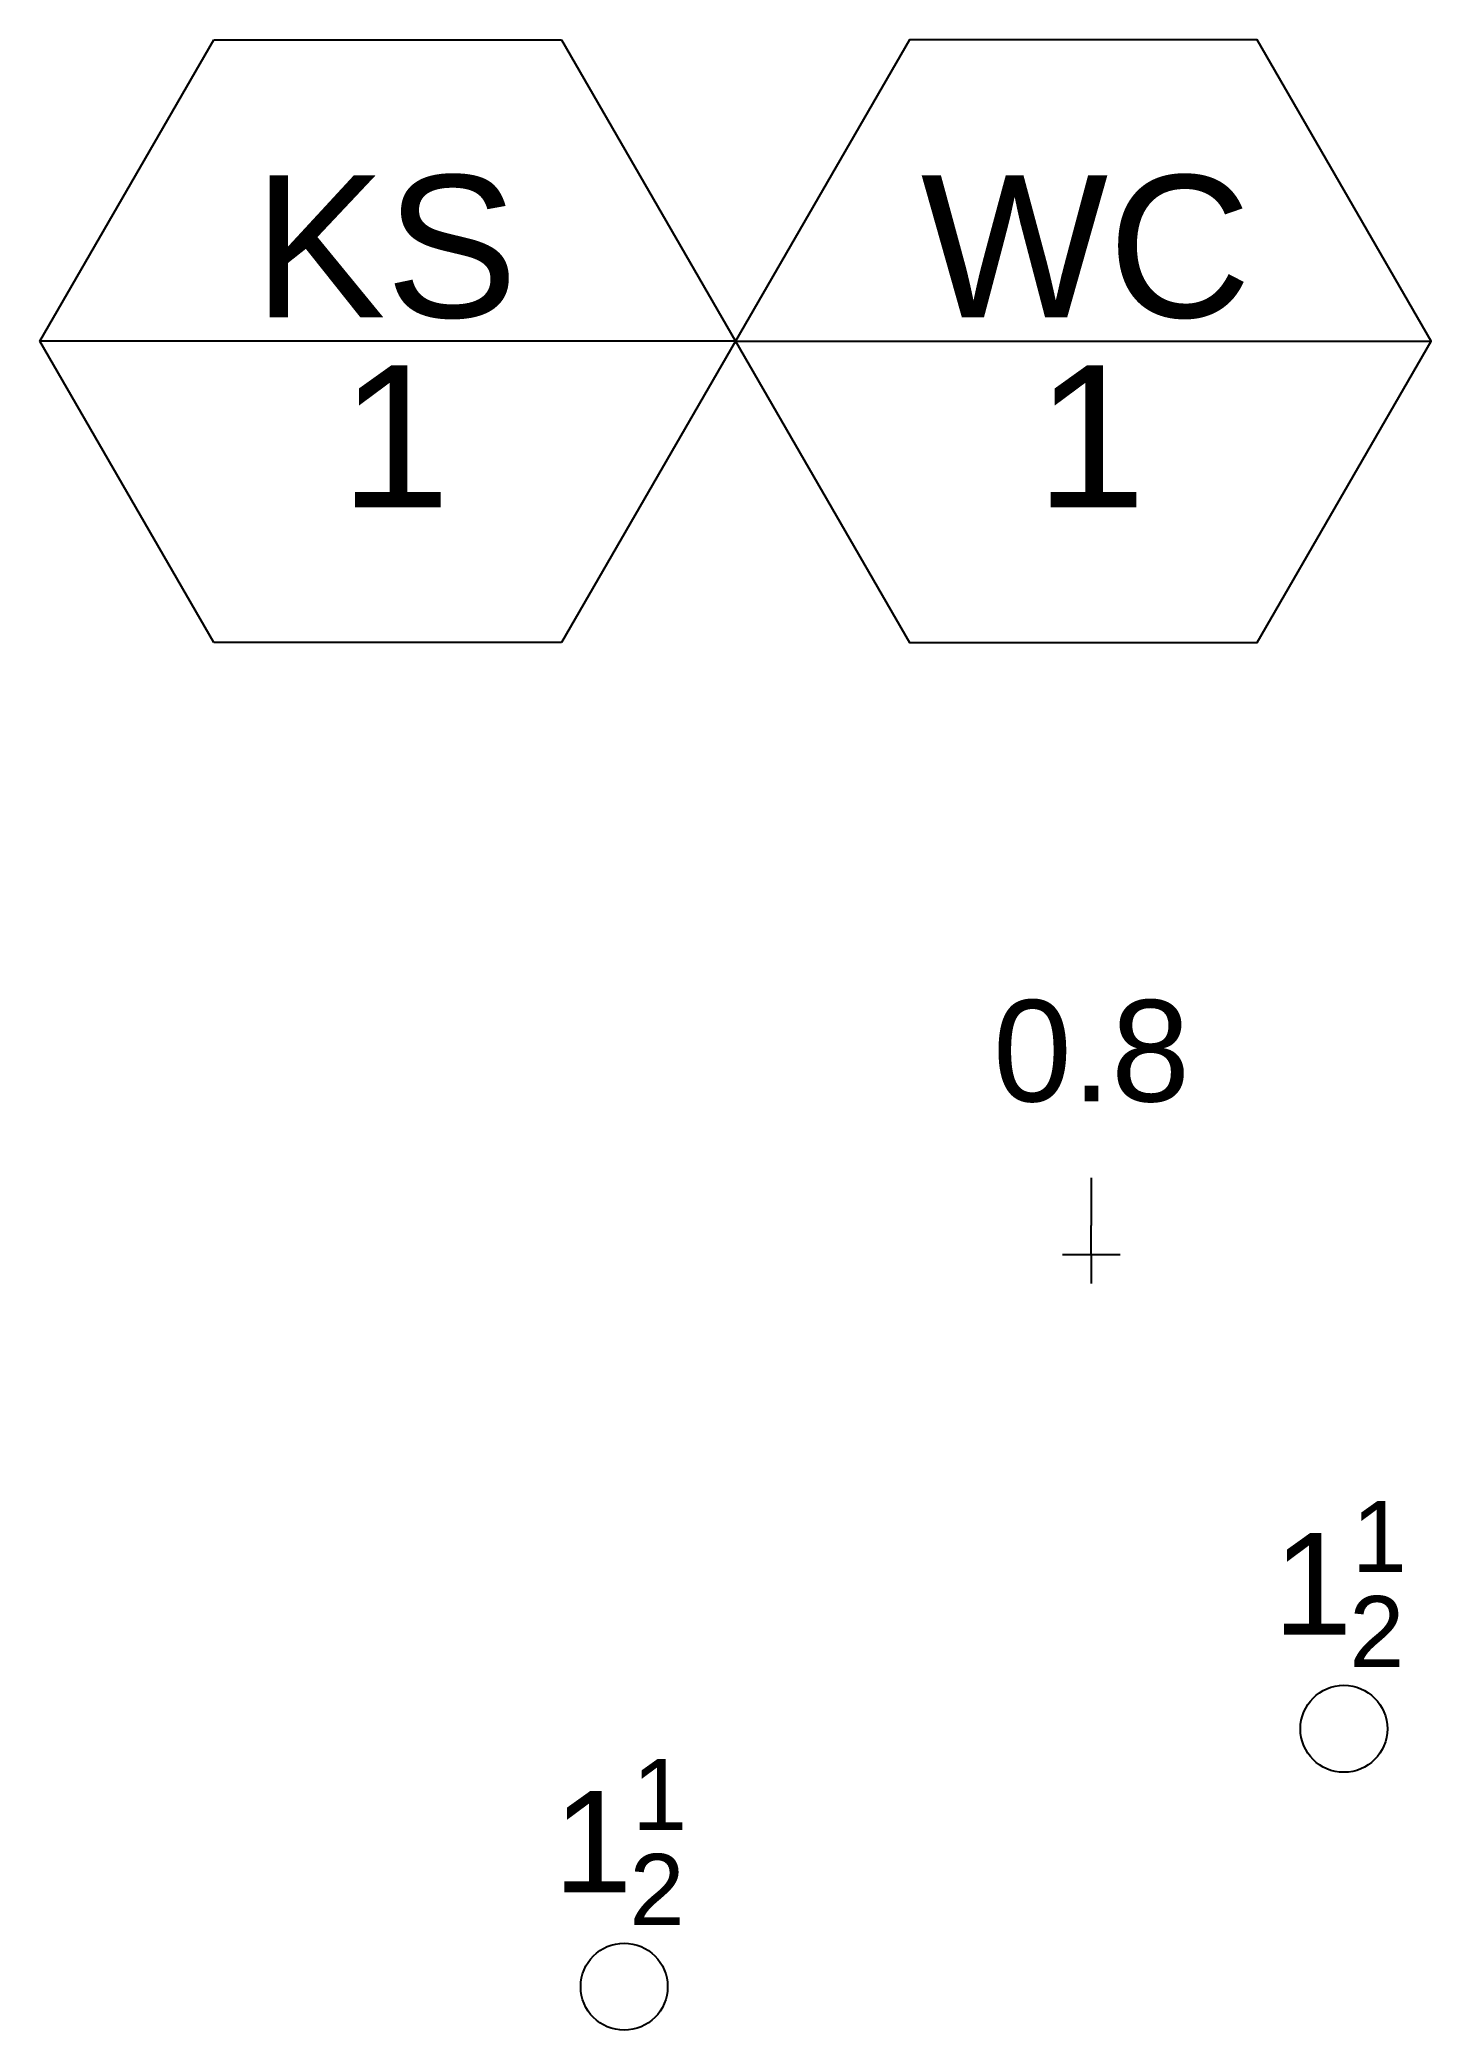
# Model space of a CAD drawing. Header units: inches. Extents: x 5 to 53, y 19.3 to 87.9.
import ezdxf

# ---------------------------------------------------------------- set-up
doc = ezdxf.new("R2010")
doc.units = ezdxf.units.IN
doc.header["$MEASUREMENT"] = 0
for name, color, linetype in [('PLUM-4TEXT', 2, 'Continuous'), ('PLUM-HW', 2, 'Hot_Water_Flow'), ('PLUM-WASTE_ABOVE', 4, 'Plum-Waste_Above')]:
    doc.layers.add(name, color=color, linetype=linetype)
doc.styles.get("Standard").update_dxf_attribs({"font": 'arial.ttf'})
doc.linetypes.add('Hot_Water_Flow', pattern='A,0.8125,-0.125,0,-0.125,0,-0.125,0.875,-0.125,["HW",Standard,S=0.1,R=0,X=-0.12585,Y=-0.05],-0.1,0.875,[1,GEC_FlowArrow.shx,S=0.0625,R=0,X=0,Y=0],0.5', length=3.6625)
doc.linetypes.add('Plum-Waste_Above', pattern='A,1,[1,GEC_FlowArrow.shx,S=0.09375,R=0,X=0,Y=0],1', length=2)

# ---------------------------------------------------------------- blocks, each defined once
blk = doc.blocks.new('*U7')
at = {"layer": 'PLUM-4TEXT'}
for p, q in [((-36.275, 30.502), (-30.275, 40.894)), ((-30.275, 40.894), (-18.275, 40.894)), ((-18.275, 40.894), (-12.275, 30.502)), ((-12.275, 30.502), (-36.275, 30.502)), ((-30.275, 20.11), (-36.275, 30.502)), ((-12.275, 30.502), (-18.275, 20.11)), ((-12.275, 30.502), (11.725, 30.502)), ((-18.275, 20.11), (-30.275, 20.11))]:
    blk.add_line(p, q, dxfattribs=at)
blk.add_lwpolyline([(-12.275, 30.502), (-6.275, 20.11), (5.725, 20.11), (11.725, 30.502), (5.725, 40.894), (-6.275, 40.894)], close=True, dxfattribs=at)
at = {"layer": 'PLUM-HW'}
for p, q in [((0, 1.638), (0, 0)), ((0, -1), (0, 0)), ((-1, -1), (1, -1)), ((0, -1), (0, -2))]:
    blk.add_line(p, q, dxfattribs=at)
at = {"layer": 'PLUM-WASTE_ABOVE', "linetype": 'Continuous'}
for centre in [(8.714, -17.366), (-16.116, -26.262)]:
    blk.add_circle(centre, 1.5, dxfattribs=at)
at = {"layer": 'PLUM-4TEXT'}
for tag, p in [('TAG2_001', (-28.912, 31.319)), ('TAG_001', (-5.883, 31.319)), ('TAG2_002', (-25.923, 24.765)), ('TAG_002', (-1.923, 24.765))]:
    blk.add_attdef(tag, p, '', height=4.9, dxfattribs=at)
at = {"layer": 'PLUM-HW'}
blk.add_attdef('H_001', (-3.393, 4.273), '', height=3.5, dxfattribs=at)
at = {"layer": 'PLUM-WASTE_ABOVE'}
for tag, p, height in [('D2_002', (8.984, -11.958), 2.45), ('D2_001', (6.277, -14.116), 3.5), ('D2_003', (8.896, -15.235), 2.45), ('D1_002', (-15.847, -20.854), 2.45), ('D1_001', (-18.554, -23.012), 3.5), ('D1_003', (-15.934, -24.131), 2.45)]:
    blk.add_attdef(tag, p, '', height=height, dxfattribs=at)

msp = doc.modelspace()

# ---------------------------------------------------------------- block references
msp.add_blockref('*U7', (41.307, 47.037)).add_auto_attribs({'TAG_001': 'WC', 'H_001': '0.8', 'D1_001': '1', 'D2_001': '1', 'TAG2_001': 'KS', 'TAG_002': '1', 'D1_002': '1', 'D1_003': '2', 'D2_002': '1', 'D2_003': '2', 'TAG2_002': '1'})

doc.saveas('drawing.dxf')
